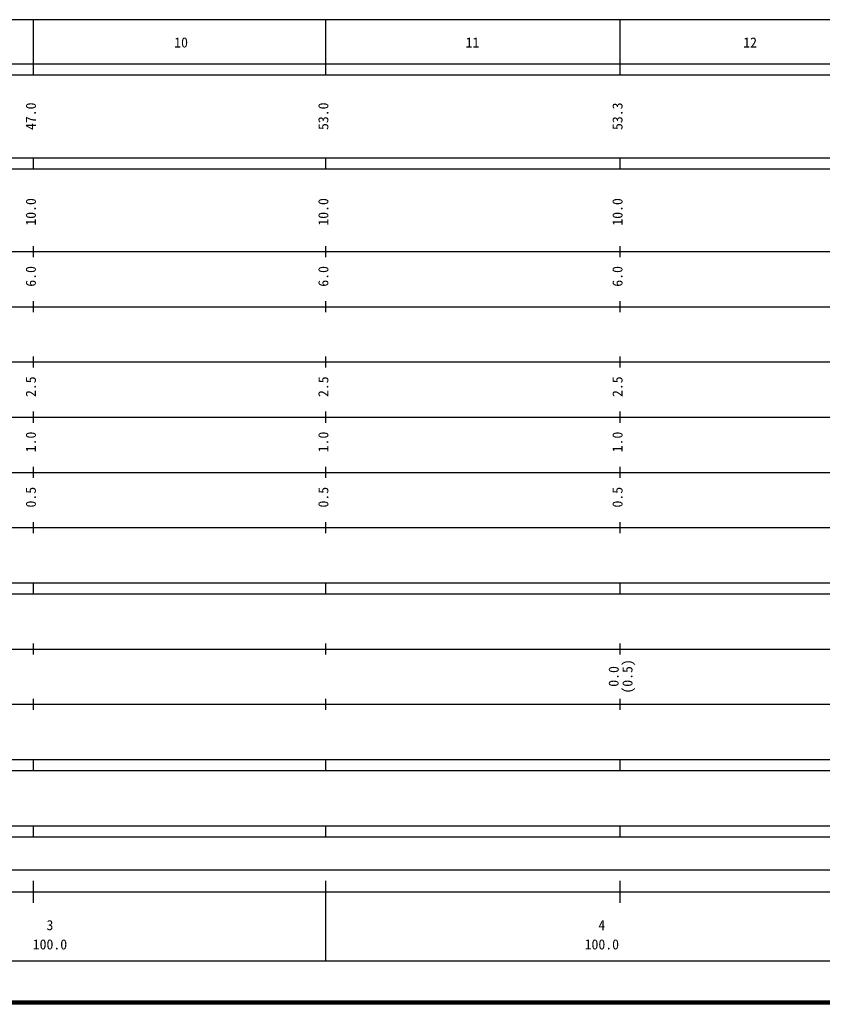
# Model space of a CAD drawing. Units: millimetres on the paper, enlarged 1000 times. Extents: x 40000 to 680000, y 20000 to 380000.
# Drawn here: x 312512 to 457960, y 20000 to 198000 of the extents above; entities that cross this region are included whole.
import ezdxf
from ezdxf.enums import TextEntityAlignment as Align

# ---------------------------------------------------------------- set-up
doc = ezdxf.new("R2010")
doc.units = ezdxf.units.MM
doc.header["$LTSCALE"] = 1000
doc.layers.add('M-TTL', color=2, linetype='Continuous', lineweight=140)
doc.layers.add('M-TTL-BAND', color=7, linetype='Continuous', lineweight=25)
doc.styles.add('ＭＳ ゴシック', font='')
doc.styles.get('ＭＳ ゴシック').set_extended_font_data('MS Gothic')

msp = doc.modelspace()

# ---------------------------------------------------------------- linework, layer by layer
at = {"layer": 'M-TTL'}
msp.add_line((40000, 20000), (680000, 20000), dxfattribs=at)
at = {"layer": 'M-TTL-BAND'}
for p, q in [((68000, 198000), (579000, 198000)), ((315000, 188000), (315000, 198000)), ((368000, 188000), (368000, 198000)), ((421300, 188000), (421300, 198000)), ((40000, 190000), (579000, 190000)), ((40000, 188000), (579000, 188000)), ((40000, 173000), (579000, 173000)), ((315000, 171000), (315000, 173000)), ((368000, 171000), (368000, 173000)), ((421300, 171000), (421300, 173000)), ((40000, 171000), (579000, 171000)), ((315000, 155000), (315000, 157000)), ((368000, 155000), (368000, 157000)), ((421300, 155000), (421300, 157000)), ((40000, 156000), (579000, 156000)), ((46000, 146000), (579000, 146000)), ((315000, 145000), (315000, 147000)), ((368000, 145000), (368000, 147000)), ((421300, 145000), (421300, 147000)), ((52000, 136000), (579000, 136000)), ((315000, 135000), (315000, 137000)), ((368000, 135000), (368000, 137000)), ((421300, 135000), (421300, 137000)), ((315000, 125000), (315000, 127000)), ((368000, 125000), (368000, 127000)), ((421300, 125000), (421300, 127000)), ((46000, 126000), (579000, 126000)), ((52000, 116000), (579000, 116000)), ((315000, 115000), (315000, 117000)), ((368000, 115000), (368000, 117000)), ((421300, 115000), (421300, 117000)), ((315000, 105000), (315000, 107000)), ((368000, 105000), (368000, 107000)), ((421300, 105000), (421300, 107000)), ((46000, 106000), (579000, 106000)), ((40000, 96000), (579000, 96000)), ((315000, 94000), (315000, 96000)), ((368000, 94000), (368000, 96000)), ((421300, 94000), (421300, 96000)), ((40000, 94000), (579000, 94000)), ((49000, 84000), (579000, 84000)), ((315000, 83000), (315000, 85000)), ((368000, 83000), (368000, 85000)), ((421300, 83000), (421300, 85000)), ((315000, 73000), (315000, 75000)), ((368000, 73000), (368000, 75000)), ((421300, 73000), (421300, 75000)), ((40000, 74000), (579000, 74000)), ((40000, 64000), (579000, 64000)), ((315000, 62000), (315000, 64000)), ((368000, 62000), (368000, 64000)), ((421300, 62000), (421300, 64000)), ((40000, 62000), (579000, 62000)), ((40000, 52000), (579000, 52000)), ((315000, 50000), (315000, 52000)), ((368000, 50000), (368000, 52000)), ((421300, 50000), (421300, 52000)), ((40000, 50000), (579000, 50000)), ((71000, 44000), (565689, 44000)), ((315000, 38000), (315000, 42000)), ((368000, 27500), (368000, 42000)), ((421300, 38000), (421300, 42000)), ((40000, 40000), (579000, 40000)), ((68000, 27500), (579000, 27500))]:
    msp.add_line(p, q, dxfattribs=at)

# ---------------------------------------------------------------- texts
at = {"layer": 'M-TTL-BAND', "style": 'ＭＳ ゴシック'}
for s, p in [('10', (341763, 192405)), ('11', (394565, 192405)), ('12', (444871, 192405)), ('3', (318000, 32523)), ('4', (418000, 32523)), ('100.0', (318000, 29033)), ('100.0', (418000, 29033))]:
    msp.add_text(s, height=1833, dxfattribs=at).set_placement(p, align=Align.BOTTOM_CENTER)
for s, p in [('47.0', (316000, 180500)), ('53.0', (369000, 180500)), ('53.3', (422300, 180500)), ('10.0', (316000, 163174)), ('10.0', (369000, 163174)), ('10.0', (422300, 163174)), ('6.0', (316000, 151500)), ('6.0', (369000, 151500)), ('6.0', (422300, 151500)), ('2.5', (316000, 131515)), ('2.5', (369000, 131515)), ('2.5', (422300, 131515)), ('1.0', (316000, 121500)), ('1.0', (369000, 121500)), ('1.0', (422300, 121500)), ('0.5', (316000, 111500)), ('0.5', (369000, 111500)), ('0.5', (422300, 111500)), ('0.0', (421604, 79039)), ('(0.5)', (424104, 79039))]:
    msp.add_text(s, height=1833, rotation=90, dxfattribs=at).set_placement(p, align=Align.BOTTOM_CENTER)

doc.saveas('drawing.dxf')
